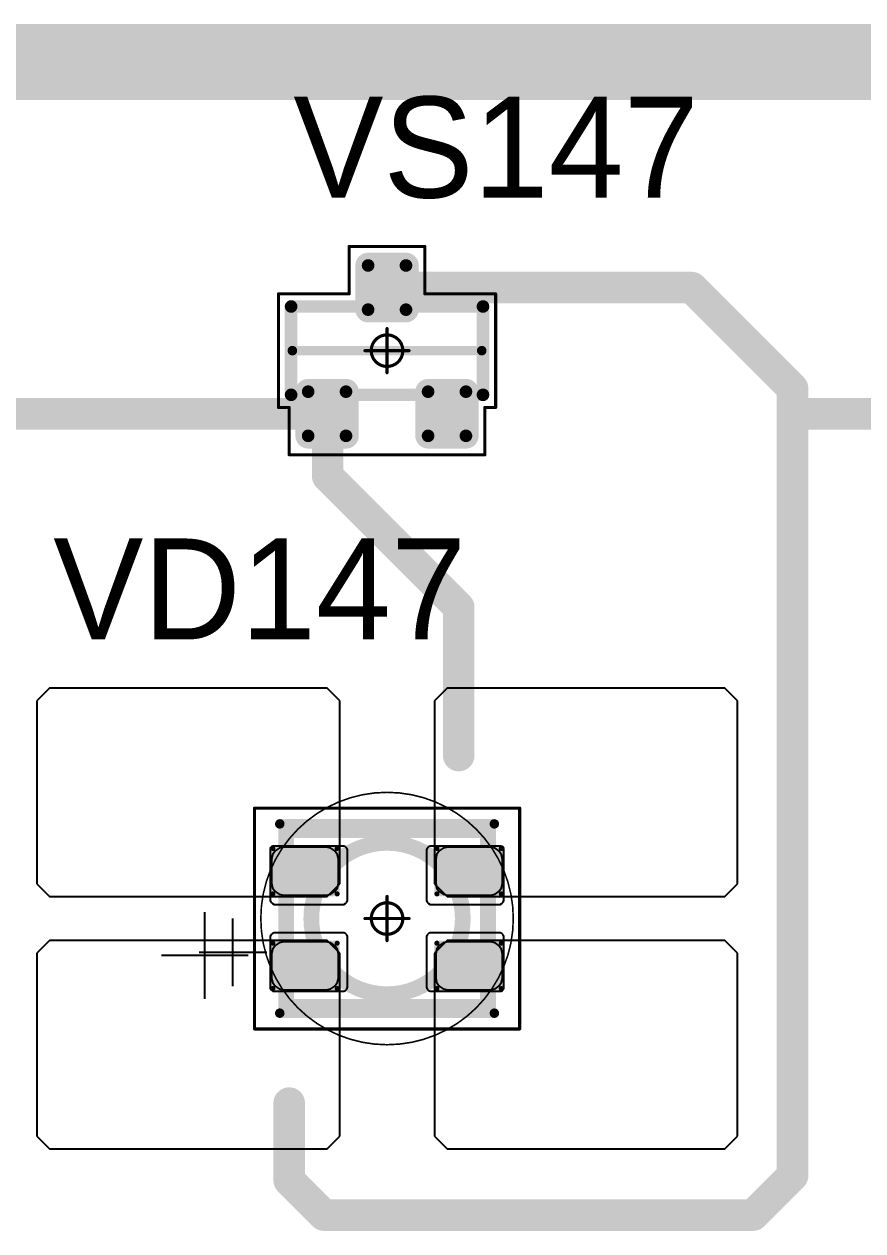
# Model space of a CAD drawing. Header units: millimetres. Extents: x 0 to 400, y 0 to 514.
# Drawn here: x 74.25 to 87.54, y 47.55 to 66.68 of the extents above; entities that cross this region are included whole.
import ezdxf

# ---------------------------------------------------------------- set-up
doc = ezdxf.new("R2010")
doc.units = ezdxf.units.MM
for name, color, linetype in [('Mechanical13', 56, 'Continuous'), ('Mechanical15', 56, 'Continuous'), ('Mechanical2', 216, 'Continuous'), ('TopLayer', 1, 'Continuous'), ('TopOverlay', 2, 'Continuous'), ('TopPaste', 8, 'Continuous'), ('TopSolder', 216, 'Continuous')]:
    doc.layers.add(name, color=color, linetype=linetype)

# ---------------------------------------------------------------- blocks, each defined once
blk = doc.blocks.new('SOT23_35')
at = {"layer": 'Mechanical13', "const_width": 0.2}
for points in [[(-0.7, 1.52), (0.7, 1.52)], [(-0.7, 1.52), (-0.7, -1.52)], [(0.7, 1.52), (0.7, -1.52)], [(-0.7, -1.52), (0.7, -1.52)]]:
    blk.add_lwpolyline(points, dxfattribs=at)
at = {"layer": 'Mechanical13', "const_width": 0.1}
for points in [[(-0.75, 1.52, 1), (-0.65, 1.52, 1)], [(-0.75, 1.52, 1), (-0.65, 1.52, 1)], [(0.65, 1.52, 1), (0.75, 1.52, 1)], [(0.65, 1.52, 1), (0.75, 1.52, 1)], [(-0.75, -1.52, 1), (-0.65, -1.52, 1)], [(-0.75, -1.52, 1), (-0.65, -1.52, 1)], [(0.65, -1.52, 1), (0.75, -1.52, 1)], [(0.65, -1.52, 1), (0.75, -1.52, 1)]]:
    blk.add_lwpolyline(points, format="xyb", close=True, dxfattribs=at)
at = {"layer": 'Mechanical15', "const_width": 0.05}
for points in [[(-0.9, 1.72), (-0.9, 1.55)], [(-0.9, 1.72), (0.9, 1.72)], [(0.9, 1.72), (0.9, 0.6)], [(-1.65, 1.55), (-1.65, -1.55)], [(-1.65, 1.55), (-0.9, 1.55)], [(0.9, 0.6), (1.65, 0.6)], [(1.65, 0.6), (1.65, -0.6)], [(0, 0.35), (0, -0.35)], [(-0.35, 0), (0.35, 0)], [(0.9, -0.6), (1.65, -0.6)], [(0.9, -0.6), (0.9, -1.72)], [(-1.65, -1.55), (-0.9, -1.55)], [(-0.9, -1.55), (-0.9, -1.72)], [(-0.9, -1.72), (0.9, -1.72)]]:
    blk.add_lwpolyline(points, dxfattribs=at)
at = {"layer": 'Mechanical15'}
for points, const_width in [([(-0.913, 1.72, 1), (-0.888, 1.72, 1)], 0.025), ([(-0.913, 1.72, 1), (-0.888, 1.72, 1)], 0.025), ([(0.888, 1.72, 1), (0.913, 1.72, 1)], 0.025), ([(0.888, 1.72, 1), (0.913, 1.72, 1)], 0.025), ([(-1.662, 1.55, 1), (-1.637, 1.55, 1)], 0.025), ([(-1.662, 1.55, 1), (-1.637, 1.55, 1)], 0.025), ([(-0.913, 1.55, 1), (-0.888, 1.55, 1)], 0.025), ([(-0.913, 1.55, 1), (-0.888, 1.55, 1)], 0.025), ([(0.888, 0.6, 1), (0.913, 0.6, 1)], 0.025), ([(0.888, 0.6, 1), (0.913, 0.6, 1)], 0.025), ([(1.637, 0.6, 1), (1.662, 0.6, 1)], 0.025), ([(1.637, 0.6, 1), (1.662, 0.6, 1)], 0.025), ([(0.25, 0, 1), (-0.25, 0, 1)], 0.05), ([(-0.012, 0.35, 1), (0.012, 0.35, 1)], 0.025), ([(-0.362, 0, 1), (-0.337, 0, 1)], 0.025), ([(-0.262, 0, 1), (-0.238, 0, 1)], 0.025), ([(0.238, 0, 1), (0.262, 0, 1)], 0.025), ([(0.337, 0, 1), (0.362, 0, 1)], 0.025), ([(-0.012, -0.35, 1), (0.012, -0.35, 1)], 0.025), ([(0.888, -0.6, 1), (0.913, -0.6, 1)], 0.025), ([(0.888, -0.6, 1), (0.913, -0.6, 1)], 0.025), ([(1.637, -0.6, 1), (1.662, -0.6, 1)], 0.025), ([(1.637, -0.6, 1), (1.662, -0.6, 1)], 0.025), ([(-1.662, -1.55, 1), (-1.637, -1.55, 1)], 0.025), ([(-1.662, -1.55, 1), (-1.637, -1.55, 1)], 0.025), ([(-0.913, -1.55, 1), (-0.888, -1.55, 1)], 0.025), ([(-0.913, -1.55, 1), (-0.888, -1.55, 1)], 0.025), ([(-0.913, -1.72, 1), (-0.888, -1.72, 1)], 0.025), ([(-0.913, -1.72, 1), (-0.888, -1.72, 1)], 0.025), ([(0.888, -1.72, 1), (0.913, -1.72, 1)], 0.025), ([(0.888, -1.72, 1), (0.913, -1.72, 1)], 0.025)]:
    blk.add_lwpolyline(points, format="xyb", close=True, dxfattribs=dict(at, const_width=const_width))
at = {"layer": 'TopLayer', "const_width": 0.1}
for points in [[(-1.4, 1.25, 1), (-1.3, 1.25, 1)], [(-0.7, 1.25, 1), (-0.6, 1.25, 1)], [(-1.4, 0.65, 1), (-1.3, 0.65, 1)], [(-0.7, 0.65, 1), (-0.6, 0.65, 1)], [(0.6, 0.3, 1), (0.7, 0.3, 1)], [(1.3, 0.3, 1), (1.4, 0.3, 1)], [(0.6, -0.3, 1), (0.7, -0.3, 1)], [(1.3, -0.3, 1), (1.4, -0.3, 1)], [(-1.4, -0.65, 1), (-1.3, -0.65, 1)], [(-0.7, -0.65, 1), (-0.6, -0.65, 1)], [(-1.4, -1.25, 1), (-1.3, -1.25, 1)], [(-0.7, -1.25, 1), (-0.6, -1.25, 1)]]:
    blk.add_lwpolyline(points, format="xyb", close=True, dxfattribs=at)
at = {"layer": 'TopLayer'}
for points in [[(-1.35, 1.35), (-1.35, 0.55), (-0.65, 1.35), (-0.65, 0.55)], [(-1.45, 1.25), (-1.45, 0.65), (-0.55, 1.25), (-0.55, 0.65)], [(0.65, 0.4), (0.65, -0.4), (1.35, 0.4), (1.35, -0.4)], [(0.55, 0.3), (0.55, -0.3), (1.45, 0.3), (1.45, -0.3)], [(-1.35, -0.55), (-1.35, -1.35), (-0.65, -0.55), (-0.65, -1.35)], [(-1.45, -0.65), (-1.45, -1.25), (-0.55, -0.65), (-0.55, -1.25)]]:
    blk.add_solid(points, dxfattribs=at)
at = {"layer": 'TopOverlay', "const_width": 0.15}
blk.add_lwpolyline([(0, 1.5), (0, -1.5)], dxfattribs=at)
at = {"layer": 'TopOverlay', "const_width": 0.075}
for points in [[(-0.038, 1.5, 1), (0.038, 1.5, 1)], [(-0.038, -1.5, 1), (0.038, -1.5, 1)]]:
    blk.add_lwpolyline(points, format="xyb", close=True, dxfattribs=at)
at = {"layer": 'TopPaste', "const_width": 0.075}
for points in [[(-1.387, 1.25, 1), (-1.313, 1.25, 1)], [(-0.687, 1.25, 1), (-0.613, 1.25, 1)], [(-1.387, 0.65, 1), (-1.313, 0.65, 1)], [(-0.687, 0.65, 1), (-0.613, 0.65, 1)], [(0.613, 0.3, 1), (0.687, 0.3, 1)], [(1.313, 0.3, 1), (1.387, 0.3, 1)], [(0.613, -0.3, 1), (0.687, -0.3, 1)], [(1.313, -0.3, 1), (1.387, -0.3, 1)], [(-1.387, -0.65, 1), (-1.313, -0.65, 1)], [(-0.687, -0.65, 1), (-0.613, -0.65, 1)], [(-1.387, -1.25, 1), (-1.313, -1.25, 1)], [(-0.687, -1.25, 1), (-0.613, -1.25, 1)]]:
    blk.add_lwpolyline(points, format="xyb", close=True, dxfattribs=at)
at = {"layer": 'TopPaste'}
for points in [[(-1.425, 1.25), (-1.425, 0.65), (-0.575, 1.25), (-0.575, 0.65)], [(-1.35, 1.325), (-1.35, 0.575), (-0.65, 1.325), (-0.65, 0.575)], [(0.575, 0.3), (0.575, -0.3), (1.425, 0.3), (1.425, -0.3)], [(0.65, 0.375), (0.65, -0.375), (1.35, 0.375), (1.35, -0.375)], [(-1.425, -0.65), (-1.425, -1.25), (-0.575, -0.65), (-0.575, -1.25)], [(-1.35, -0.575), (-1.35, -1.325), (-0.65, -0.575), (-0.65, -1.325)]]:
    blk.add_solid(points, dxfattribs=at)
at = {"layer": 'TopSolder', "const_width": 0.202}
for points in [[(-1.451, 1.25, 1), (-1.249, 1.25, 1)], [(-0.751, 1.25, 1), (-0.549, 1.25, 1)], [(-1.451, 0.65, 1), (-1.249, 0.65, 1)], [(-0.751, 0.65, 1), (-0.549, 0.65, 1)], [(0.549, 0.3, 1), (0.751, 0.3, 1)], [(1.249, 0.3, 1), (1.451, 0.3, 1)], [(0.549, -0.3, 1), (0.751, -0.3, 1)], [(1.249, -0.3, 1), (1.451, -0.3, 1)], [(-1.451, -0.65, 1), (-1.249, -0.65, 1)], [(-0.751, -0.65, 1), (-0.549, -0.65, 1)], [(-1.451, -1.25, 1), (-1.249, -1.25, 1)], [(-0.751, -1.25, 1), (-0.549, -1.25, 1)]]:
    blk.add_lwpolyline(points, format="xyb", close=True, dxfattribs=at)
at = {"layer": 'TopSolder'}
for points in [[(-1.35, 1.452), (-1.35, 0.448), (-0.65, 1.452), (-0.65, 0.448)], [(-1.552, 1.25), (-1.552, 0.65), (-0.448, 1.25), (-0.448, 0.65)], [(0.65, 0.502), (0.65, -0.502), (1.35, 0.502), (1.35, -0.502)], [(0.448, 0.3), (0.448, -0.3), (1.552, 0.3), (1.552, -0.3)], [(-1.35, -0.448), (-1.35, -1.452), (-0.65, -0.448), (-0.65, -1.452)], [(-1.552, -0.65), (-1.552, -1.25), (-0.448, -0.65), (-0.448, -1.25)]]:
    blk.add_solid(points, dxfattribs=at)
blk = doc.blocks.new('E65F_208')
at = {"layer": 'Mechanical13'}
for p, q in [((2.441, 1.071), (2.441, 0)), ((1.905, 0.536), (2.976, 0.536))]:
    blk.add_line(p, q, dxfattribs=at)
at = {"layer": 'Mechanical13', "const_width": 0.25}
for points in [[(-1.6, 1.4), (-1.6, -1.4)], [(1.6, 1.4), (-1.6, 1.4)], [(1.6, 1.4), (1.6, -1.4)], [(1.6, -1.4), (-1.6, -1.4)]]:
    blk.add_lwpolyline(points, dxfattribs=at)
at = {"layer": 'Mechanical13'}
for points, const_width in [([(-1.663, 1.4, 1), (-1.538, 1.4, 1)], 0.125), ([(-1.663, 1.4, 1), (-1.538, 1.4, 1)], 0.125), ([(1.537, 1.4, 1), (1.662, 1.4, 1)], 0.125), ([(1.537, 1.4, 1), (1.662, 1.4, 1)], 0.125), ([(1.2, 0, 1), (-1.2, 0, 1)], 0.25), ([(-1.263, 0, 1), (-1.138, 0, 1)], 0.125), ([(1.137, 0, 1), (1.262, 0, 1)], 0.125), ([(-1.663, -1.4, 1), (-1.538, -1.4, 1)], 0.125), ([(-1.663, -1.4, 1), (-1.538, -1.4, 1)], 0.125), ([(1.537, -1.4, 1), (1.662, -1.4, 1)], 0.125), ([(1.537, -1.4, 1), (1.662, -1.4, 1)], 0.125)]:
    blk.add_lwpolyline(points, format="xyb", close=True, dxfattribs=dict(at, const_width=const_width))
at = {"layer": 'Mechanical15', "const_width": 0.05}
for points in [[(2.1, 1.75), (-2.1, 1.75)], [(-2.1, 1.75), (-2.1, -1.75)], [(2.1, 1.75), (2.1, -1.75)], [(0, -0.35), (0, 0.35)], [(0, -0.35), (0, 0.35)], [(0.35, 0), (-0.35, 0)], [(0.35, 0), (-0.35, 0)], [(2.1, -1.75), (-2.1, -1.75)]]:
    blk.add_lwpolyline(points, dxfattribs=at)
at = {"layer": 'Mechanical15'}
for points, const_width in [([(-2.113, 1.75, 1), (-2.088, 1.75, 1)], 0.025), ([(-2.113, 1.75, 1), (-2.088, 1.75, 1)], 0.025), ([(2.087, 1.75, 1), (2.112, 1.75, 1)], 0.025), ([(2.087, 1.75, 1), (2.112, 1.75, 1)], 0.025), ([(0.25, 0, 1), (-0.25, 0, 1)], 0.05), ([(0.25, 0, 1), (-0.25, 0, 1)], 0.05), ([(-0.013, 0.35, 1), (0.012, 0.35, 1)], 0.025), ([(-0.013, 0.35, 1), (0.012, 0.35, 1)], 0.025), ([(-0.363, 0, 1), (-0.338, 0, 1)], 0.025), ([(-0.363, 0, 1), (-0.338, 0, 1)], 0.025), ([(-0.263, 0, 1), (-0.238, 0, 1)], 0.025), ([(-0.263, 0, 1), (-0.238, 0, 1)], 0.025), ([(0.237, 0, 1), (0.262, 0, 1)], 0.025), ([(0.237, 0, 1), (0.262, 0, 1)], 0.025), ([(0.337, 0, 1), (0.362, 0, 1)], 0.025), ([(0.337, 0, 1), (0.362, 0, 1)], 0.025), ([(-0.013, -0.35, 1), (0.012, -0.35, 1)], 0.025), ([(-0.013, -0.35, 1), (0.012, -0.35, 1)], 0.025), ([(-2.113, -1.75, 1), (-2.088, -1.75, 1)], 0.025), ([(-2.113, -1.75, 1), (-2.088, -1.75, 1)], 0.025), ([(2.087, -1.75, 1), (2.112, -1.75, 1)], 0.025), ([(2.087, -1.75, 1), (2.112, -1.75, 1)], 0.025)]:
    blk.add_lwpolyline(points, format="xyb", close=True, dxfattribs=dict(at, const_width=const_width))
at = {"layer": 'TopLayer'}
for p, q in [((-5.35, 3.65), (-5.55, 3.45)), ((-0.95, 3.65), (-5.35, 3.65)), ((-5.35, 3.65), (-5.35, 3.65)), ((-0.75, 3.45), (-0.95, 3.65)), ((0.95, 3.65), (0.75, 3.45)), ((5.35, 3.65), (0.95, 3.65)), ((0.95, 3.65), (0.95, 3.65)), ((5.55, 3.45), (5.35, 3.65)), ((-5.55, 3.45), (-5.55, 3.45)), ((-5.55, 3.45), (-5.55, 0.55)), ((-0.75, 0.55), (-0.75, 3.45)), ((0.75, 3.45), (0.75, 3.45)), ((0.75, 3.45), (0.75, 0.55)), ((5.55, 0.55), (5.55, 3.45)), ((-5.55, 0.55), (-5.35, 0.35)), ((-0.95, 0.35), (-0.75, 0.55)), ((0.75, 0.55), (0.95, 0.35)), ((5.35, 0.35), (5.55, 0.55)), ((-5.35, 0.35), (-0.95, 0.35)), ((0.95, 0.35), (5.35, 0.35)), ((-5.35, -0.35), (-5.55, -0.55)), ((-0.95, -0.35), (-5.35, -0.35)), ((-5.35, -0.35), (-5.35, -0.35)), ((-0.75, -0.55), (-0.95, -0.35)), ((0.95, -0.35), (0.75, -0.55)), ((5.35, -0.35), (0.95, -0.35)), ((0.95, -0.35), (0.95, -0.35)), ((5.55, -0.55), (5.35, -0.35)), ((-5.55, -0.55), (-5.55, -0.55)), ((-5.55, -0.55), (-5.55, -3.45)), ((-0.75, -3.45), (-0.75, -0.55)), ((0.75, -0.55), (0.75, -0.55)), ((0.75, -0.55), (0.75, -3.45)), ((5.55, -3.45), (5.55, -0.55)), ((-5.55, -3.45), (-5.35, -3.65)), ((-0.95, -3.65), (-0.75, -3.45)), ((0.75, -3.45), (0.95, -3.65)), ((5.35, -3.65), (5.55, -3.45)), ((-5.35, -3.65), (-0.95, -3.65)), ((0.95, -3.65), (5.35, -3.65))]:
    blk.add_line(p, q, dxfattribs=at)
at = {"layer": 'TopLayer', "const_width": 0.04}
for points in [[(-1.83, 1.11, 1), (-1.79, 1.11, 1)], [(-0.81, 1.11, 1), (-0.77, 1.11, 1)], [(0.77, 1.11, 1), (0.81, 1.11, 1)], [(1.79, 1.11, 1), (1.83, 1.11, 1)], [(-1.83, 0.39, 1), (-1.79, 0.39, 1)], [(-0.81, 0.39, 1), (-0.77, 0.39, 1)], [(0.77, 0.39, 1), (0.81, 0.39, 1)], [(1.79, 0.39, 1), (1.83, 0.39, 1)], [(-1.83, -0.39, 1), (-1.79, -0.39, 1)], [(-0.81, -0.39, 1), (-0.77, -0.39, 1)], [(0.77, -0.39, 1), (0.81, -0.39, 1)], [(1.79, -0.39, 1), (1.83, -0.39, 1)], [(-1.83, -1.11, 1), (-1.79, -1.11, 1)], [(-0.81, -1.11, 1), (-0.77, -1.11, 1)], [(0.77, -1.11, 1), (0.81, -1.11, 1)], [(1.79, -1.11, 1), (1.83, -1.11, 1)]]:
    blk.add_lwpolyline(points, format="xyb", close=True, dxfattribs=at)
at = {"layer": 'TopLayer'}
for points in [[(-1.81, 1.15), (-1.81, 0.35), (-0.79, 1.15), (-0.79, 0.35)], [(0.79, 1.15), (0.79, 0.35), (1.81, 1.15), (1.81, 0.35)], [(-1.85, 1.11), (-1.85, 0.39), (-0.75, 1.11), (-0.75, 0.39)], [(0.75, 1.11), (0.75, 0.39), (1.85, 1.11), (1.85, 0.39)], [(-1.81, -0.35), (-1.81, -1.15), (-0.79, -0.35), (-0.79, -1.15)], [(0.79, -0.35), (0.79, -1.15), (1.81, -0.35), (1.81, -1.15)], [(-1.85, -0.39), (-1.85, -1.11), (-0.75, -0.39), (-0.75, -1.11)], [(0.75, -0.39), (0.75, -1.11), (1.85, -0.39), (1.85, -1.11)]]:
    blk.add_solid(points, dxfattribs=at)
at = {"layer": 'TopOverlay'}
for p, q in [((2.886, 1.271), (2.886, -0.1)), ((2.2, 0.586), (3.571, 0.586))]:
    blk.add_line(p, q, dxfattribs=at)
at = {"layer": 'TopOverlay', "const_width": 0.15}
for points in [[(1.7, 1.5), (-1.7, 1.5)], [(1.7, -1.5), (-1.7, -1.5)]]:
    blk.add_lwpolyline(points, dxfattribs=at)
at = {"layer": 'TopOverlay', "const_width": 0.075}
for points in [[(-1.738, 1.5, 1), (-1.663, 1.5, 1)], [(1.662, 1.5, 1), (1.737, 1.5, 1)], [(-1.738, -1.5, 1), (-1.663, -1.5, 1)], [(1.662, -1.5, 1), (1.737, -1.5, 1)]]:
    blk.add_lwpolyline(points, format="xyb", close=True, dxfattribs=at)
at = {"layer": 'TopPaste'}
for p, q in [((-1.814, 1.011), (-1.829, 0.938)), ((-1.773, 1.073), (-1.814, 1.011)), ((-1.711, 1.114), (-1.773, 1.073)), ((-1.638, 1.129), (-1.711, 1.114)), ((-0.963, 1.129), (-1.638, 1.129)), ((-0.889, 1.114), (-0.963, 1.129)), ((-0.827, 1.073), (-0.889, 1.114)), ((-0.786, 1.011), (-0.827, 1.073)), ((-0.771, 0.938), (-0.786, 1.011)), ((0.786, 1.011), (0.771, 0.938)), ((0.827, 1.073), (0.786, 1.011)), ((0.889, 1.114), (0.827, 1.073)), ((0.962, 1.129), (0.889, 1.114)), ((1.637, 1.129), (0.962, 1.129)), ((1.711, 1.114), (1.637, 1.129)), ((1.773, 1.073), (1.711, 1.114)), ((1.814, 1.011), (1.773, 1.073)), ((1.829, 0.938), (1.814, 1.011)), ((-1.829, 0.938), (-1.829, 0.563)), ((-0.771, 0.563), (-0.771, 0.938)), ((0.771, 0.938), (0.771, 0.563)), ((1.829, 0.563), (1.829, 0.938)), ((-1.829, 0.563), (-1.814, 0.489)), ((-1.814, 0.489), (-1.773, 0.427)), ((-1.773, 0.427), (-1.711, 0.386)), ((-1.711, 0.386), (-1.638, 0.371)), ((-0.963, 0.371), (-0.889, 0.386)), ((-0.889, 0.386), (-0.827, 0.427)), ((-0.827, 0.427), (-0.786, 0.489)), ((-0.786, 0.489), (-0.771, 0.563)), ((0.771, 0.563), (0.786, 0.489)), ((0.786, 0.489), (0.827, 0.427)), ((0.827, 0.427), (0.889, 0.386)), ((0.889, 0.386), (0.962, 0.371)), ((1.637, 0.371), (1.711, 0.386)), ((1.711, 0.386), (1.773, 0.427)), ((1.773, 0.427), (1.814, 0.489)), ((1.814, 0.489), (1.829, 0.563)), ((-1.638, 0.371), (-0.963, 0.371)), ((0.962, 0.371), (1.637, 0.371)), ((-1.638, -0.371), (-1.711, -0.386)), ((-0.963, -0.371), (-1.638, -0.371)), ((-0.889, -0.386), (-0.963, -0.371)), ((0.962, -0.371), (0.889, -0.386)), ((1.637, -0.371), (0.962, -0.371)), ((1.711, -0.386), (1.637, -0.371)), ((-1.814, -0.489), (-1.829, -0.563)), ((-1.829, -0.563), (-1.829, -0.938)), ((-1.773, -0.427), (-1.814, -0.489)), ((-1.711, -0.386), (-1.773, -0.427)), ((-0.827, -0.427), (-0.889, -0.386)), ((-0.786, -0.489), (-0.827, -0.427)), ((-0.771, -0.563), (-0.786, -0.489)), ((-0.771, -0.938), (-0.771, -0.563)), ((0.786, -0.489), (0.771, -0.563)), ((0.771, -0.563), (0.771, -0.938)), ((0.827, -0.427), (0.786, -0.489)), ((0.889, -0.386), (0.827, -0.427)), ((1.773, -0.427), (1.711, -0.386)), ((1.814, -0.489), (1.773, -0.427)), ((1.829, -0.563), (1.814, -0.489)), ((1.829, -0.938), (1.829, -0.563)), ((-1.829, -0.938), (-1.814, -1.011)), ((-0.786, -1.011), (-0.771, -0.938)), ((0.771, -0.938), (0.786, -1.011)), ((1.814, -1.011), (1.829, -0.938)), ((-1.814, -1.011), (-1.773, -1.073)), ((-1.773, -1.073), (-1.711, -1.114)), ((-1.711, -1.114), (-1.638, -1.129)), ((-1.638, -1.129), (-0.963, -1.129)), ((-0.963, -1.129), (-0.889, -1.114)), ((-0.889, -1.114), (-0.827, -1.073)), ((-0.827, -1.073), (-0.786, -1.011)), ((0.786, -1.011), (0.827, -1.073)), ((0.827, -1.073), (0.889, -1.114)), ((0.889, -1.114), (0.962, -1.129)), ((0.962, -1.129), (1.637, -1.129)), ((1.637, -1.129), (1.711, -1.114)), ((1.711, -1.114), (1.773, -1.073)), ((1.773, -1.073), (1.814, -1.011))]:
    blk.add_line(p, q, dxfattribs=at)
at = {"layer": 'TopSolder'}
for p, q in [((-1.81, 1.151), (-1.828, 1.143)), ((-1.8, 1.151), (-1.81, 1.151)), ((-0.7, 1.151), (-1.8, 1.151)), ((-0.685, 1.151), (-0.7, 1.151)), ((-0.7, 1.151), (-0.7, 1.151)), ((-0.658, 1.139), (-0.685, 1.151)), ((0.685, 1.151), (0.657, 1.139)), ((0.7, 1.151), (0.685, 1.151)), ((1.8, 1.151), (0.7, 1.151)), ((1.81, 1.151), (1.8, 1.151)), ((1.8, 1.151), (1.8, 1.151)), ((1.828, 1.143), (1.81, 1.151)), ((-1.842, 1.129), (-1.85, 1.111)), ((-1.85, 1.111), (-1.85, 1.101)), ((-1.85, 1.101), (-1.85, 1.101)), ((-1.85, 1.101), (-1.85, 0.301)), ((-1.828, 1.143), (-1.842, 1.129)), ((-0.636, 1.118), (-0.658, 1.139)), ((-0.625, 1.09), (-0.636, 1.118)), ((-0.625, 1.076), (-0.625, 1.09)), ((-0.625, 0.301), (-0.625, 1.076)), ((0.636, 1.118), (0.625, 1.09)), ((0.625, 1.09), (0.625, 1.076)), ((0.625, 1.076), (0.625, 1.076)), ((0.625, 1.076), (0.625, 0.301)), ((0.657, 1.139), (0.636, 1.118)), ((1.842, 1.129), (1.828, 1.143)), ((1.85, 1.111), (1.842, 1.129)), ((1.85, 1.101), (1.85, 1.111)), ((1.85, 0.301), (1.85, 1.101)), ((-1.85, 0.301), (-1.85, 0.286)), ((-1.85, 0.286), (-1.839, 0.258)), ((-1.839, 0.258), (-1.818, 0.237)), ((-1.818, 0.237), (-1.79, 0.226)), ((-1.79, 0.226), (-1.775, 0.226)), ((-1.775, 0.226), (-1.775, 0.226)), ((-1.775, 0.226), (-0.7, 0.226)), ((-0.7, 0.226), (-0.685, 0.226)), ((-0.685, 0.226), (-0.658, 0.237)), ((-0.658, 0.237), (-0.636, 0.258)), ((-0.636, 0.258), (-0.625, 0.286)), ((-0.625, 0.286), (-0.625, 0.301)), ((-0.625, 0.301), (-0.625, 0.301)), ((0.625, 0.301), (0.625, 0.286)), ((0.625, 0.286), (0.636, 0.258)), ((0.636, 0.258), (0.657, 0.237)), ((0.657, 0.237), (0.685, 0.226)), ((0.685, 0.226), (0.7, 0.226)), ((0.7, 0.226), (0.7, 0.226)), ((0.7, 0.226), (1.775, 0.226)), ((1.775, 0.226), (1.79, 0.226)), ((1.79, 0.226), (1.817, 0.237)), ((1.817, 0.237), (1.839, 0.258)), ((1.839, 0.258), (1.85, 0.286)), ((1.85, 0.286), (1.85, 0.301)), ((1.85, 0.301), (1.85, 0.301)), ((-1.839, -0.257), (-1.85, -0.285)), ((-1.85, -0.285), (-1.85, -0.299)), ((-1.85, -0.299), (-1.85, -0.299)), ((-1.85, -0.299), (-1.85, -1.099)), ((-1.818, -0.236), (-1.839, -0.257)), ((-1.79, -0.224), (-1.818, -0.236)), ((-1.775, -0.224), (-1.79, -0.224)), ((-0.7, -0.224), (-1.775, -0.224)), ((-0.685, -0.224), (-0.7, -0.224)), ((-0.7, -0.224), (-0.7, -0.224)), ((-0.658, -0.236), (-0.685, -0.224)), ((-0.636, -0.257), (-0.658, -0.236)), ((-0.625, -0.285), (-0.636, -0.257)), ((-0.625, -0.299), (-0.625, -0.285)), ((-0.625, -1.074), (-0.625, -0.299)), ((0.636, -0.257), (0.625, -0.285)), ((0.625, -0.285), (0.625, -0.299)), ((0.625, -0.299), (0.625, -0.299)), ((0.625, -0.299), (0.625, -1.074)), ((0.657, -0.236), (0.636, -0.257)), ((0.685, -0.224), (0.657, -0.236)), ((0.7, -0.224), (0.685, -0.224)), ((1.775, -0.224), (0.7, -0.224)), ((1.79, -0.224), (1.775, -0.224)), ((1.775, -0.224), (1.775, -0.224)), ((1.817, -0.236), (1.79, -0.224)), ((1.839, -0.257), (1.817, -0.236)), ((1.85, -0.285), (1.839, -0.257)), ((1.85, -0.299), (1.85, -0.285)), ((1.85, -1.099), (1.85, -0.299)), ((-1.85, -1.099), (-1.85, -1.109)), ((-1.85, -1.109), (-1.842, -1.128)), ((-1.842, -1.128), (-1.828, -1.142)), ((-1.828, -1.142), (-1.81, -1.149)), ((-0.685, -1.149), (-0.658, -1.138)), ((-0.658, -1.138), (-0.636, -1.117)), ((-0.636, -1.117), (-0.625, -1.089)), ((-0.625, -1.089), (-0.625, -1.074)), ((-0.625, -1.074), (-0.625, -1.074)), ((0.625, -1.074), (0.625, -1.089)), ((0.625, -1.089), (0.636, -1.117)), ((0.636, -1.117), (0.657, -1.138)), ((0.657, -1.138), (0.685, -1.149)), ((1.81, -1.149), (1.828, -1.142)), ((1.828, -1.142), (1.842, -1.128)), ((1.842, -1.128), (1.85, -1.109)), ((1.85, -1.109), (1.85, -1.099)), ((1.85, -1.099), (1.85, -1.099)), ((-1.81, -1.149), (-1.8, -1.149)), ((-1.8, -1.149), (-0.7, -1.149)), ((-1.8, -1.149), (-1.8, -1.149)), ((-0.7, -1.149), (-0.685, -1.149)), ((0.685, -1.149), (0.7, -1.149)), ((0.7, -1.149), (1.8, -1.149)), ((0.7, -1.149), (0.7, -1.149)), ((1.8, -1.149), (1.81, -1.149))]:
    blk.add_line(p, q, dxfattribs=at)

msp = doc.modelspace()

# ---------------------------------------------------------------- linework, layer by layer
at = {"layer": 'Mechanical2'}
for points, const_width in [([(82, 52.5, 1), (78, 52.5, 1)], 0.0254), ([(80, 54.5, 1), (80, 54.5, 1)], 0.0005), ([(77.994, 52.5, 1), (78.006, 52.5, 1)], 0.0127), ([(78, 52.5, 1), (78, 52.5, 1)], 0.0005), ([(81.994, 52.5, 1), (82.006, 52.5, 1)], 0.0127), ([(82, 52.5, 1), (82, 52.5, 1)], 0.0005), ([(80, 50.5, 1), (80, 50.5, 1)], 0.0005)]:
    msp.add_lwpolyline(points, format="xyb", close=True, dxfattribs=dict(at, const_width=const_width))
at = {"layer": 'Mechanical2', "const_width": 0.001}
for points in [[(80, 50.5), (80, 54.5)], [(78, 52.5), (82, 52.5)]]:
    msp.add_lwpolyline(points, dxfattribs=at)
at = {"layer": 'TopLayer'}
for points, const_width in [([(50.05, 66.075), (110.15, 66.075)], 1.2), ([(80, 62.5), (84.825, 62.5)], 0.5), ([(84.825, 62.5), (86.425, 60.9)], 0.5), ([(86.425, 60.575), (86.425, 60.9)], 0.5), ([(86.425, 48.425), (86.425, 60.575)], 0.5), ([(71.025, 60.5), (79.05, 60.5)], 0.5), ([(79.06, 59.508), (79.06, 60.49)], 0.5), ([(86.5, 60.5), (99.05, 60.5)], 0.5), ([(79.06, 59.508), (81.135, 57.433)], 0.5), ([(81.135, 55.083), (81.135, 57.433)], 0.5), ([(78.45, 48.35), (78.45, 49.575)], 0.5), ([(78.45, 48.35), (79, 47.8)], 0.5), ([(85.8, 47.8), (86.425, 48.425)], 0.5), ([(79, 47.8), (85.8, 47.8)], 0.5)]:
    msp.add_lwpolyline(points, dxfattribs=dict(at, const_width=const_width))
at = {"layer": 'TopLayer', "const_width": 0.25}
for points in [[(79.875, 62.5, 1), (80.125, 62.5, 1)], [(84.7, 62.5, 1), (84.95, 62.5, 1)], [(84.7, 62.5, 1), (84.95, 62.5, 1)], [(86.3, 60.9, 1), (86.55, 60.9, 1)], [(86.3, 60.9, 1), (86.55, 60.9, 1)], [(86.3, 60.575, 1), (86.55, 60.575, 1)], [(86.3, 60.575, 1), (86.55, 60.575, 1)], [(78.925, 60.5, 1), (79.175, 60.5, 1)], [(78.935, 60.49, 1), (79.185, 60.49, 1)], [(86.375, 60.5, 1), (86.625, 60.5, 1)], [(78.935, 59.508, 1), (79.185, 59.508, 1)], [(78.935, 59.508, 1), (79.185, 59.508, 1)], [(81.01, 57.433, 1), (81.26, 57.433, 1)], [(81.01, 57.433, 1), (81.26, 57.433, 1)], [(81.01, 55.083, 1), (81.26, 55.083, 1)], [(78.325, 49.575, 1), (78.575, 49.575, 1)], [(78.325, 48.35, 1), (78.575, 48.35, 1)], [(78.325, 48.35, 1), (78.575, 48.35, 1)], [(86.3, 48.425, 1), (86.55, 48.425, 1)], [(86.3, 48.425, 1), (86.55, 48.425, 1)], [(78.875, 47.8, 1), (79.125, 47.8, 1)], [(78.875, 47.8, 1), (79.125, 47.8, 1)], [(85.675, 47.8, 1), (85.925, 47.8, 1)], [(85.675, 47.8, 1), (85.925, 47.8, 1)]]:
    msp.add_lwpolyline(points, format="xyb", close=True, dxfattribs=at)

# ---------------------------------------------------------------- block references
for name, p, rotation in [('SOT23_35', (80, 61.5), 90), ('E65F_208', (80, 52.5), 180)]:
    msp.add_blockref(name, p, dxfattribs=dict(rotation=rotation))

# ---------------------------------------------------------------- texts
at = {"layer": 'TopOverlay'}
for s, p in [('VS147', (78.516, 63.925)), ('VD147', (74.712, 56.924))]:
    msp.add_text(s, height=1.6, dxfattribs=at).set_placement(p)

doc.saveas('drawing.dxf')
